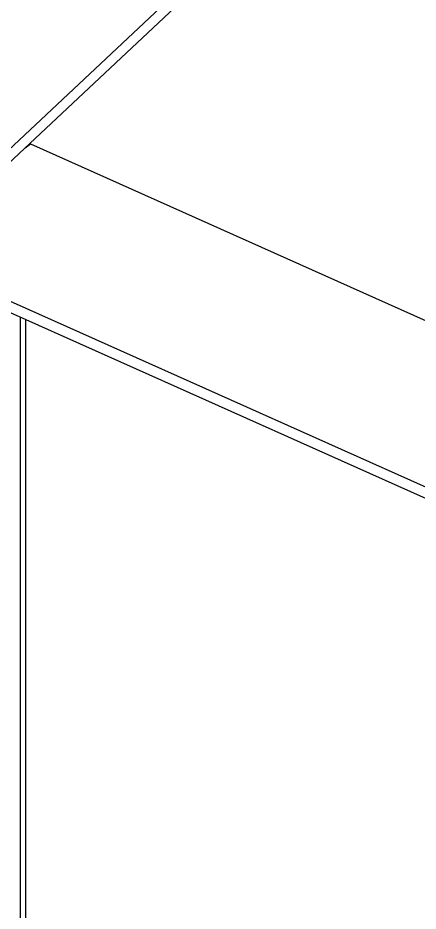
# Model space of a CAD drawing. Header units: millimetres. Extents: x 15962 to 71432, y 9666 to 72266.
# Drawn here: x 29138 to 29602, y 42979 to 44015 of the extents above; entities that cross this region are included whole.
import ezdxf

# ---------------------------------------------------------------- set-up
doc = ezdxf.new("R2010")
doc.units = ezdxf.units.MM
doc.header["$LTSCALE"] = 2

msp = doc.modelspace()

# ---------------------------------------------------------------- linework, layer by layer
at = {"color": 2, "linetype": 'Continuous'}
for p, q in [((29594.5337, 44300.3381), (29082.0542, 43819.3012)), ((29082.0542, 43803.785), (29594.5337, 44284.8219)), ((29146.3231, 43864.1108), (29152.3092, 43868.5728)), ((29152.3092, 43868.5728), (30244.2389, 43380.6183)), ((28990.6838, 43748.0983), (30082.6136, 43260.1438)), ((28990.6838, 43735.032), (30082.6136, 43247.0775)), ((29140.77, 42900.0602), (29140.77, 43667.9625)), ((29146.8922, 42904.6236), (29146.8922, 43665.2267))]:
    msp.add_line(p, q, dxfattribs=at)

doc.saveas('drawing.dxf')
